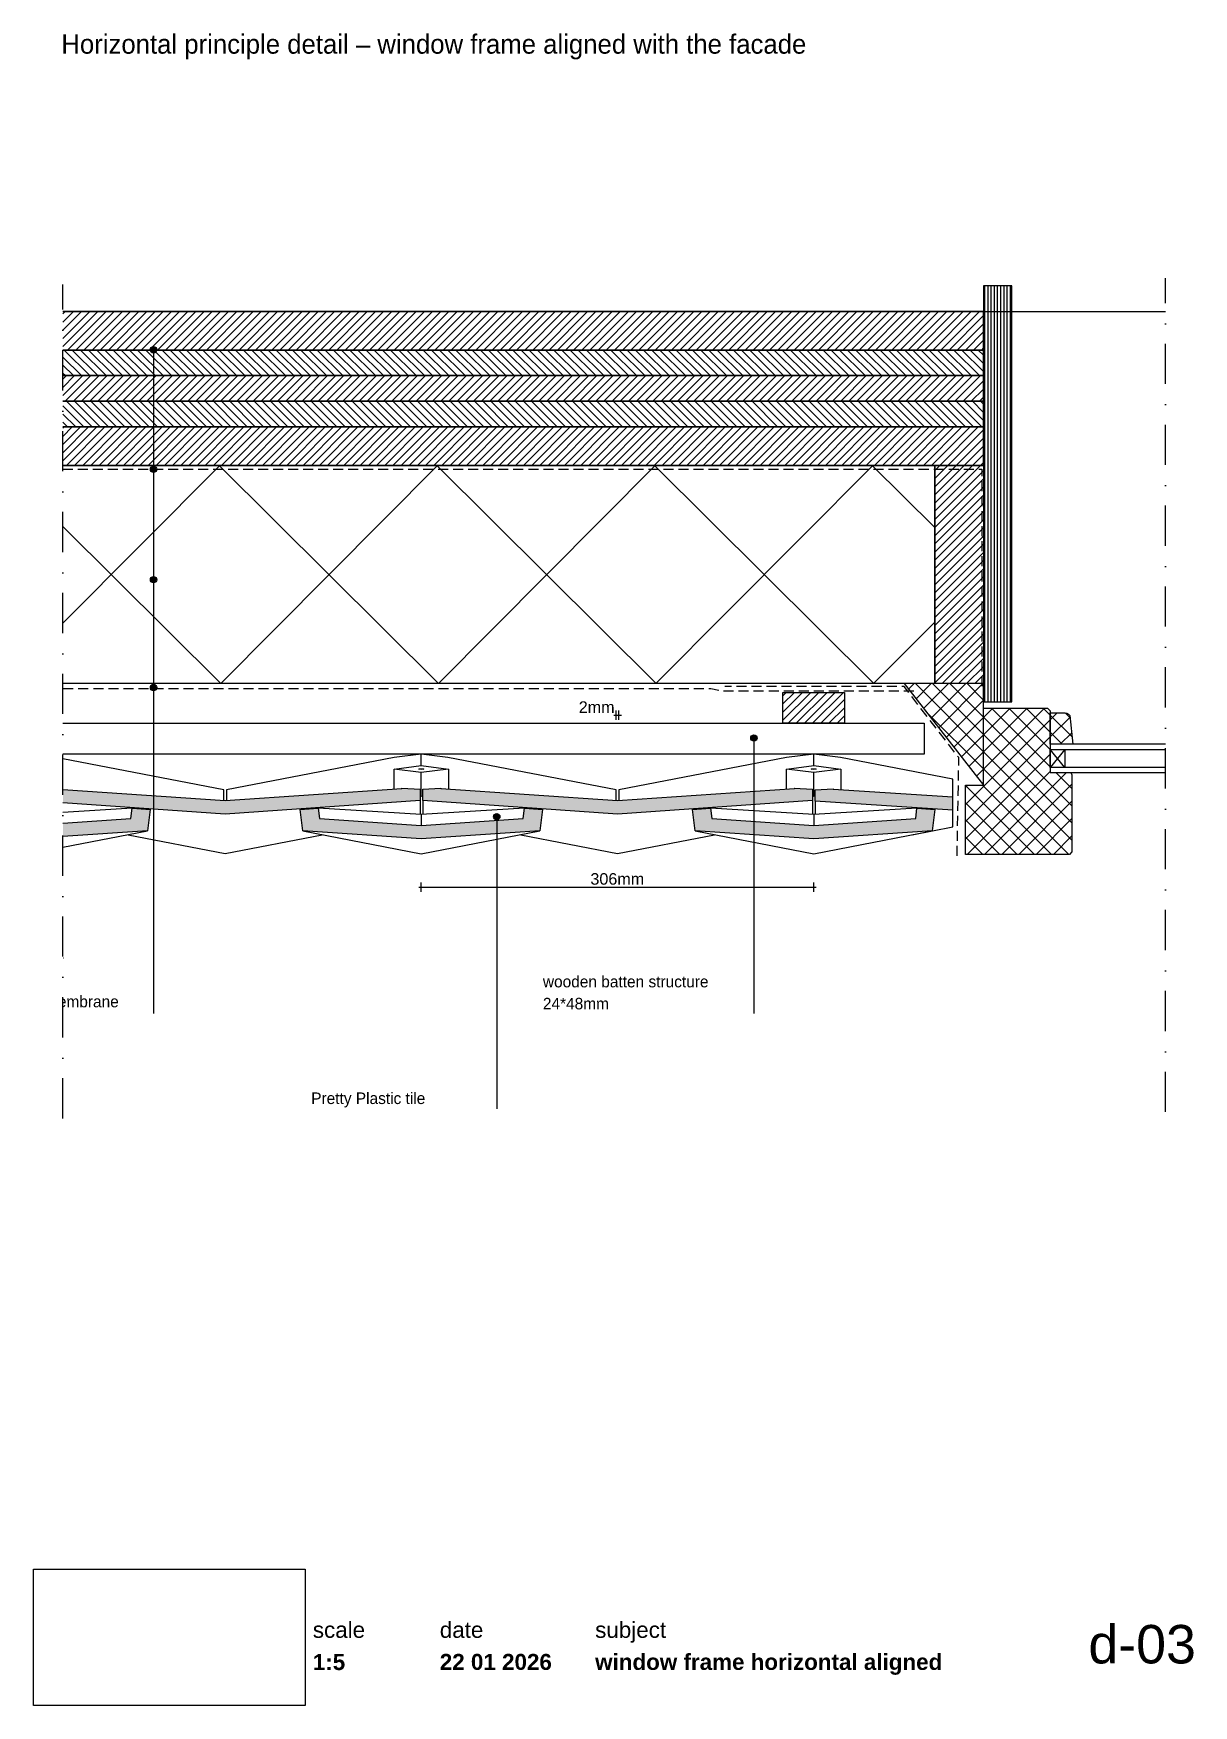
# Paper-space layout 'd-03 window frame horizontal aligned' of a CAD drawing. Header units: millimetres. Extents: x 14 to 195, y 11 to 272.
import ezdxf
from ezdxf.xclip import XClip

# ---------------------------------------------------------------- set-up
doc = ezdxf.new("R2010")
doc.units = ezdxf.units.MM
doc.header["$MEASUREMENT"] = 0
doc.header["$XCLIPFRAME"] = 0
for name, pattern in [('B0302', [12.51, 6.26, -3.125, 0, -3.125]), ('B0701', [2.3412, 1.56, -0.7812]), ('Wipeout_Contour', [1000, 0, -1000])]:
    doc.linetypes.add(name, pattern=pattern)
for name, color, linetype in [('#01', 7, 'Continuous'), ('Dim - 1_50_100', 7, 'Continuous'), ('Info - 1_50_100', 7, 'Continuous'), ('Info - 1_5_10', 7, 'Continuous'), ('Info - Nederlands', 7, 'Continuous')]:
    doc.layers.add(name, color=color, linetype=linetype)
doc.styles.add('GENERATED_STYLE_1', font='HelveticaNeue.ttc')
doc.styles.add('GENERATED_STYLE_2', font='HelveticaNeue.ttc')
doc.styles.add('GENERATED_STYLE_3', font='Helvetica.ttc')
doc.styles.add('GENERATED_STYLE_4', font='')
doc.styles.get('GENERATED_STYLE_4').set_extended_font_data('Work Sans')
picture_1 = doc.add_image_def('image1.png', size_in_pixel=(317, 159))
pattern_1 = [(45, (-1033.831, 474.146), (-1.343503, 1.343503), []), (135, (-1033.831, 474.146), (1.343503, 1.343503), [])]
pattern_2 = [(45, (-1033.8311, 474.1461), (-0.6363961, 0.6363961), [])]
pattern_3 = [(315, (-1033.8311, 474.1461), (0.6363961, 0.6363961), [])]

# ---------------------------------------------------------------- blocks, each defined once
blk = doc.blocks.new('Drawing_1_1', base_point=(-200, 60))
at = {"color": 2, "linetype": 'Continuous', "lineweight": 0}
for s, insert, char_height, attachment_point, style in [('\\A1;{\\pql;\\fHelvetica Neue|b0|i0|c0|p0;\\W1.000000;date}', (77.08, 24.14), 2.5, 1, 'GENERATED_STYLE_1'), ('\\A1;{\\pql;\\fHelvetica Neue|b0|i0|c0|p0;\\W1.000000;subject}', (101.31, 24.14), 2.5, 1, 'GENERATED_STYLE_1'), ('\\A1;{\\pqr;\\fHelvetica Neue|b0|i0|c0|p0;\\W1.000000;d-03}', (195, 23.65), 6, 3, 'GENERATED_STYLE_1'), ('\\A1;{\\pql;\\fHelvetica Neue|b1|i0|c0|p0;\\W1.000000;1:5}', (57.28, 19.12), 2.5, 1, 'GENERATED_STYLE_2'), ('\\A1;{\\pql;\\fHelvetica Neue|b1|i0|c0|p0;\\W1.000000;22 01 2026}', (77.08, 19.14), 2.5, 1, 'GENERATED_STYLE_2'), ('\\A1;{\\pql;\\fHelvetica Neue|b1|i0|c0|p0;\\W1.000000;window frame horizontal aligned}', (101.31, 19.14), 2.5, 1, 'GENERATED_STYLE_2')]:
    blk.add_mtext(s, dxfattribs=dict(at, insert=insert, char_height=char_height, attachment_point=attachment_point, style=style))
at = {"color": 254, "linetype": 'Wipeout_Contour', "lineweight": 0, "ltscale": 174.062972}
blk.add_wipeout([(13.71, 11.09), (56.11, 11.09), (56.11, 32.35), (13.71, 32.35)], dxfattribs=at)
at = {"color": 2, "linetype": 'Continuous', "lineweight": 0, "insert": (57.28, 24.14), "char_height": 2.5, "attachment_point": 1, "style": 'GENERATED_STYLE_1'}
blk.add_mtext('\\A1;{\\pql;\\fHelvetica Neue|b0|i0|c0|p0;\\W1.000000;scale}', dxfattribs=at)
at = {"color": 9, "lineweight": 0}
image = blk.add_image(picture_1, insert=(13.71, 11.09), size_in_units=(42.4, 21.27), dxfattribs=at)
image.set_boundary_path([(-0.5, -0.5), (316.5, 158.5)])
blk = doc.blocks.new('Drawing_2_1', base_point=(-1033.83, 474.15))
at = {"layer": '#01', "linetype": 'Continuous', "lineweight": 0, "true_color": 0x000000}
for points in [[(31.94, 222.45), (31.98, 222.26), (32.09, 222.09), (32.25, 221.99), (32.44, 221.95), (32.64, 221.99), (32.8, 222.09), (32.91, 222.26), (32.94, 222.45), (32.91, 222.64), (32.8, 222.8), (32.64, 222.91), (32.44, 222.95), (32.25, 222.91), (32.09, 222.8), (31.98, 222.64)], [(31.94, 203.81), (31.98, 203.62), (32.09, 203.45), (32.25, 203.35), (32.44, 203.31), (32.64, 203.35), (32.8, 203.45), (32.91, 203.62), (32.94, 203.81), (32.91, 204), (32.8, 204.16), (32.64, 204.27), (32.44, 204.31), (32.25, 204.27), (32.09, 204.16), (31.98, 204)], [(31.94, 186.6), (31.98, 186.4), (32.09, 186.24), (32.25, 186.13), (32.44, 186.1), (32.64, 186.13), (32.8, 186.24), (32.91, 186.4), (32.94, 186.6), (32.91, 186.79), (32.8, 186.95), (32.64, 187.06), (32.44, 187.1), (32.25, 187.06), (32.09, 186.95), (31.98, 186.79)], [(31.94, 169.78), (31.98, 169.59), (32.09, 169.43), (32.25, 169.32), (32.44, 169.28), (32.64, 169.32), (32.8, 169.43), (32.91, 169.59), (32.94, 169.78), (32.91, 169.97), (32.8, 170.13), (32.64, 170.24), (32.44, 170.28), (32.25, 170.24), (32.09, 170.13), (31.98, 169.97)], [(125.57, 161.92), (125.61, 161.73), (125.72, 161.56), (125.88, 161.45), (126.07, 161.42), (126.26, 161.45), (126.43, 161.56), (126.53, 161.73), (126.57, 161.92), (126.53, 162.11), (126.43, 162.27), (126.26, 162.38), (126.07, 162.42), (125.88, 162.38), (125.72, 162.27), (125.61, 162.11)], [(85.46, 149.65), (85.5, 149.46), (85.61, 149.29), (85.77, 149.18), (85.96, 149.15), (86.15, 149.18), (86.31, 149.29), (86.42, 149.46), (86.46, 149.65), (86.42, 149.84), (86.31, 150), (86.15, 150.11), (85.96, 150.15), (85.77, 150.11), (85.61, 150), (85.5, 149.84)]]:
    blk.add_hatch(color=18, dxfattribs=at).paths.add_polyline_path(points)
at = {"layer": '#01', "linetype": 'Continuous', "lineweight": 0, "true_color": 0xe4e7e8}
for points in [[(43.61, 152.16), (18.31, 153.91), (18.31, 151.83), (43.61, 150.07), (74.01, 152.18), (74.01, 153.93), (71.17, 154.12), (71.18, 154.07)], [(104.81, 152.16), (77.24, 154.07), (77.25, 154.12), (74.41, 153.93), (74.41, 152.18), (104.81, 150.07), (135.21, 152.18), (135.21, 153.93), (132.37, 154.12), (132.38, 154.07)], [(138.44, 154.02), (135.61, 153.83), (135.61, 152.08), (157.07, 150.66), (157.07, 152.74), (138.44, 153.97)], [(18.31, 148.66), (18.31, 146.57), (31.48, 147.46), (31.9, 150.79), (29.1, 150.98), (28.9, 149.37)], [(55.31, 150.79), (55.72, 147.46), (74.2, 146.22), (92.68, 147.46), (93.1, 150.79), (90.3, 150.98), (90.1, 149.37), (74.2, 148.3), (58.31, 149.37), (58.11, 150.98)], [(116.51, 150.79), (116.92, 147.46), (135.4, 146.22), (153.88, 147.46), (154.3, 150.79), (151.5, 150.98), (151.3, 149.37), (135.4, 148.3), (119.51, 149.37), (119.31, 150.98)]]:
    blk.add_hatch(color=254, dxfattribs=at).paths.add_polyline_path(points)
at = {"layer": 'Info - 1_50_100', "linetype": 'Continuous', "lineweight": 0, "true_color": 0x000000}
h = blk.add_hatch(dxfattribs=at)
h.set_pattern_fill('325_Houtachtig_plaatmate_E0', color=18, style=0, pattern_type=2)
h.set_pattern_definition([(90, (164.07496, 301.7615), (-0.5, 0), [])])
h.paths.add_polyline_path([(166.27, 232.41), (161.87, 232.41), (161.87, 167.58), (166.27, 167.58)])
h = blk.add_hatch(dxfattribs=at)
h.set_pattern_fill('310_Naaldhout__01__0001', color=18, style=0, pattern_type=2)
h.set_pattern_definition(pattern_2)
h.paths.add_polyline_path([(161.87, 228.41), (18.31, 228.41), (18.31, 222.41), (161.87, 222.41)])
h = blk.add_hatch(dxfattribs=at)
h.set_pattern_fill('310_Naaldhout__02__0001', color=18, style=0, pattern_type=2)
h.set_pattern_definition(pattern_3)
h.paths.add_polyline_path([(161.87, 222.41), (18.31, 222.41), (18.31, 218.41), (161.87, 218.41)])
h = blk.add_hatch(dxfattribs=at)
h.set_pattern_fill('310_Naaldhout__01__0001', color=18, style=0, pattern_type=2)
h.set_pattern_definition(pattern_2)
h.paths.add_polyline_path([(161.87, 218.41), (18.31, 218.41), (18.31, 214.41), (161.87, 214.41)])
h = blk.add_hatch(dxfattribs=at)
h.set_pattern_fill('310_Naaldhout__02__0001', color=18, style=0, pattern_type=2)
h.set_pattern_definition(pattern_3)
h.paths.add_polyline_path([(161.87, 214.41), (18.31, 214.41), (18.31, 210.41), (161.87, 210.41)])
h = blk.add_hatch(dxfattribs=at)
h.set_pattern_fill('310_Naaldhout__01__0001', color=18, style=0, pattern_type=2)
h.set_pattern_definition(pattern_2)
h.paths.add_polyline_path([(161.87, 210.41), (18.31, 210.41), (18.31, 204.41), (161.87, 204.41)])
h = blk.add_hatch(dxfattribs=at)
h.set_pattern_fill('415_Isolatie_ruit_0001', color=18, style=0, pattern_type=2)
h.set_pattern_definition([(135.152, (42.91, 170.407), (16.8807, 16.9703), []), (225.152, (42.91, 170.407), (-17.0605, 16.9703), [])])
h.paths.add_polyline_path([(154.27, 204.41), (18.31, 204.41), (18.31, 170.41), (154.27, 170.41)])
h = blk.add_hatch(dxfattribs=at)
h.set_pattern_fill('310_Naaldhout__01__0001', color=18, style=0, pattern_type=2)
h.set_pattern_definition(pattern_2)
h.paths.add_polyline_path([(161.87, 170.41), (161.87, 204.41), (154.27, 204.41), (154.27, 170.41)])
at = {"layer": 'Info - 1_5_10', "linetype": 'Continuous', "lineweight": 0, "true_color": 0x99a3a6}
h = blk.add_hatch(dxfattribs=at)
h.set_pattern_fill('305_Loofhout__02__0001', color=253, style=0, pattern_type=2)
h.set_pattern_definition(pattern_1)
h.paths.add_polyline_path([(161.87, 170.41), (149.51, 170.41), (161.87, 154.58)])
h = blk.add_hatch(dxfattribs=at)
h.set_pattern_fill('310_Naaldhout__01__0001', color=253, style=0, pattern_type=2)
h.set_pattern_definition(pattern_2)
h.paths.add_polyline_path([(130.6, 164.21), (140.2, 164.21), (140.2, 169.01), (130.6, 169.01)])
h = blk.add_hatch(dxfattribs=at)
h.set_pattern_fill('305_Loofhout__02__0001', color=253, style=0, pattern_type=2)
h.set_pattern_definition(pattern_1)
h.paths.add_polyline_path([(159.07, 154.58), (159.07, 143.78), (175.27, 143.78), (175.67, 144.18), (175.67, 156.18), (175.47, 156.55), (172.27, 156.55), (172.27, 162.78), (172.27, 166.18), (171.87, 166.58), (161.87, 166.58), (161.87, 154.58)])
h = blk.add_hatch(dxfattribs=at)
h.set_pattern_fill('305_Loofhout__02__0001', color=253, style=0, pattern_type=2)
h.set_pattern_definition(pattern_1)
h.paths.add_polyline_path([(172.27, 160.95), (175.81, 160.95), (175.34, 165.44, 0.246914), (174.25, 165.86), (172.27, 165.86)])
at = {"layer": '#01', "color": 9, "linetype": 'Continuous', "lineweight": 0}
for p, q in [((161.87, 228.41), (190.24, 228.41)), ((32.44, 221.95), (32.44, 131.41)), ((32.44, 203.31), (32.44, 118.97)), ((32.44, 186.1), (32.44, 135.79)), ((32.44, 169.28), (32.44, 118.97)), ((74.2, 159.41), (69.96, 158.87)), ((78.35, 158.89), (74.2, 159.41)), ((74.2, 157.62), (74.2, 159.41)), ((126.07, 161.42), (126.07, 118.97)), ((135.4, 159.41), (131.16, 158.87)), ((139.55, 158.89), (135.4, 159.41)), ((135.4, 157.62), (135.4, 159.41)), ((174.54, 157.35), (172.27, 160.15)), ((174.54, 160.15), (172.27, 157.35)), ((43.4, 153.84), (18.31, 158.67)), ((69.96, 158.87), (43.8, 153.84)), ((69.96, 153.99), (69.97, 157.09)), ((69.97, 157.09), (74.2, 157.62)), ((74.2, 156.55), (69.97, 157.09)), ((73.81, 157.09), (73.92, 157.12)), ((73.92, 157.05), (73.81, 157.09)), ((73.92, 157.12), (74.2, 157.14)), ((74.2, 157.03), (73.92, 157.05)), ((74.2, 157.62), (78.44, 157.09)), ((74.2, 157.14), (74.49, 157.12)), ((78.44, 157.09), (74.2, 156.55)), ((74.49, 157.05), (74.2, 157.03)), ((74.2, 152.87), (74.2, 156.55)), ((74.49, 157.12), (74.6, 157.09)), ((74.6, 157.09), (74.49, 157.05)), ((104.6, 153.84), (78.35, 158.89)), ((78.44, 157.09), (78.44, 153.99)), ((131.16, 158.87), (105, 153.84)), ((131.16, 153.93), (131.17, 157.09)), ((131.17, 157.09), (135.4, 157.62)), ((135.4, 156.55), (131.17, 157.09)), ((135.01, 157.09), (135.12, 157.12)), ((135.12, 157.05), (135.01, 157.09)), ((135.12, 157.12), (135.4, 157.14)), ((135.4, 157.03), (135.12, 157.05)), ((135.4, 157.62), (139.64, 157.09)), ((135.4, 157.14), (135.69, 157.12)), ((139.64, 157.09), (135.4, 156.55)), ((135.69, 157.05), (135.4, 157.03)), ((135.4, 152.87), (135.4, 156.55)), ((135.69, 157.12), (135.8, 157.09)), ((135.8, 157.09), (135.69, 157.05)), ((157.07, 155.52), (139.55, 158.89)), ((139.64, 157.09), (139.64, 153.89)), ((43.4, 152.17), (43.4, 153.84)), ((43.8, 153.84), (43.8, 152.15)), ((104.6, 152.17), (104.6, 153.84)), ((105, 153.84), (105, 152.15)), ((157.07, 152.74), (157.07, 155.52)), ((74.01, 152.91), (74.2, 152.87)), ((74.01, 152.18), (74.01, 150.03)), ((74.2, 152.87), (74.41, 152.91)), ((74.41, 152.18), (74.41, 150.03)), ((135.21, 152.91), (135.4, 152.87)), ((135.21, 152.18), (135.21, 150.03)), ((135.4, 152.87), (135.61, 152.91)), ((135.62, 152.09), (135.62, 150.05)), ((157.07, 148.08), (157.07, 152.74)), ((29.1, 150.98), (18.31, 150.33)), ((74.2, 150.01), (58.11, 150.98)), ((90.3, 150.98), (74.2, 150.01)), ((74.2, 150.01), (74.2, 148.3)), ((85.96, 149.15), (85.96, 104.12)), ((135.4, 150.01), (119.31, 150.98)), ((151.5, 150.98), (135.4, 150.01)), ((135.4, 150.01), (135.4, 148.3)), ((18.31, 144.92), (31.48, 147.46)), ((28.5, 146.83), (43.61, 143.93)), ((43.61, 143.93), (58.72, 146.83)), ((55.72, 147.46), (74.2, 143.89)), ((74.2, 143.89), (92.68, 147.46)), ((89.7, 146.83), (104.81, 143.93)), ((104.81, 143.93), (119.92, 146.83)), ((116.92, 147.46), (135.4, 143.89)), ((135.4, 143.89), (153.88, 147.46)), ((150.75, 146.85), (157.07, 148.08))]:
    blk.add_line(p, q, dxfattribs=at)
at = {"layer": '#01', "color": 2, "linetype": 'Continuous', "lineweight": 0}
for p, q in [((18.31, 153.91), (43.61, 152.16)), ((43.61, 152.16), (71.18, 154.07)), ((71.18, 154.07), (71.17, 154.12)), ((71.17, 154.12), (74.01, 153.93)), ((74.01, 153.93), (74.01, 152.18)), ((74.41, 153.93), (77.25, 154.12)), ((74.41, 152.18), (74.41, 153.93)), ((77.25, 154.12), (77.24, 154.07)), ((77.24, 154.07), (104.81, 152.16)), ((104.81, 152.16), (132.38, 154.07)), ((132.38, 154.07), (132.37, 154.12)), ((132.37, 154.12), (135.21, 153.93)), ((135.21, 153.93), (135.21, 152.18)), ((135.61, 153.83), (138.44, 154.02)), ((135.61, 152.08), (135.61, 153.83)), ((138.44, 154.02), (138.44, 153.97)), ((138.44, 153.97), (157.07, 152.74)), ((43.61, 150.07), (18.31, 151.83)), ((74.01, 152.18), (43.61, 150.07)), ((104.81, 150.07), (74.41, 152.18)), ((135.21, 152.18), (104.81, 150.07)), ((157.07, 150.66), (135.61, 152.08)), ((18.31, 148.66), (28.9, 149.37)), ((28.9, 149.37), (29.1, 150.98)), ((29.1, 150.98), (31.9, 150.79)), ((31.9, 150.79), (31.48, 147.46)), ((55.31, 150.79), (58.11, 150.98)), ((55.72, 147.46), (55.31, 150.79)), ((58.11, 150.98), (58.31, 149.37)), ((58.31, 149.37), (74.2, 148.3)), ((74.2, 148.3), (90.1, 149.37)), ((90.1, 149.37), (90.3, 150.98)), ((90.3, 150.98), (93.1, 150.79)), ((93.1, 150.79), (92.68, 147.46)), ((116.51, 150.79), (119.31, 150.98)), ((116.92, 147.46), (116.51, 150.79)), ((119.31, 150.98), (119.51, 149.37)), ((119.51, 149.37), (135.4, 148.3)), ((135.4, 148.3), (151.3, 149.37)), ((151.3, 149.37), (151.5, 150.98)), ((151.5, 150.98), (154.3, 150.79)), ((154.3, 150.79), (153.88, 147.46)), ((31.48, 147.46), (18.31, 146.57)), ((74.2, 146.22), (55.72, 147.46)), ((92.68, 147.46), (74.2, 146.22)), ((135.4, 146.22), (116.92, 147.46)), ((153.88, 147.46), (135.4, 146.22))]:
    blk.add_line(p, q, dxfattribs=at)
at = {"layer": '#01', "color": 2, "linetype": 'B0701', "lineweight": 0, "flags": 128}
for points in [[(18.31, 203.81), (161.61, 203.81), (161.61, 170.02)], [(157.75, 143.57), (158.03, 158.86), (149.5, 169.93), (121.54, 169.93)]]:
    blk.add_lwpolyline(points, dxfattribs=at)
at = {"layer": '#01', "color": 1, "linetype": 'Continuous', "lineweight": 0}
for centre in [(32.44, 222.45), (32.44, 203.81), (32.44, 186.6), (32.44, 169.78), (126.07, 161.92), (85.96, 149.65)]:
    blk.add_circle(centre, 0.5, dxfattribs=at)
at = {"layer": 'Dim - 1_50_100', "color": 1, "linetype": 'Continuous', "lineweight": 0}
for p, q in [((104.2, 165.48), (104.6, 165.48)), ((104.6, 164.73), (104.6, 166.23)), ((104.6, 165.48), (105, 165.48)), ((105, 164.73), (105, 166.23)), ((105, 165.48), (105.4, 165.48)), ((73.8, 138.67), (74.2, 138.67)), ((74.2, 137.92), (74.2, 139.42)), ((74.2, 138.67), (135.4, 138.67)), ((135.4, 137.92), (135.4, 139.42)), ((135.4, 138.67), (135.8, 138.67))]:
    blk.add_line(p, q, dxfattribs=at)
at = {"layer": 'Info - 1_50_100', "color": 9, "linetype": 'Continuous', "lineweight": 0, "flags": 128}
blk.add_lwpolyline([(166.27, 232.41), (161.87, 232.41), (161.87, 167.58), (166.27, 167.58)], close=True, dxfattribs=at)
for points in [[(18.31, 228.41), (161.87, 228.41), (161.87, 222.41), (18.31, 222.41)], [(18.31, 222.41), (161.87, 222.41), (161.87, 218.41), (18.31, 218.41)], [(18.31, 218.41), (161.87, 218.41), (161.87, 214.41), (18.31, 214.41)], [(18.31, 214.41), (161.87, 214.41), (161.87, 210.41), (18.31, 210.41)], [(18.31, 210.41), (161.87, 210.41), (161.87, 204.41), (18.31, 204.41)], [(18.31, 164.21), (152.64, 164.21), (152.64, 159.41), (18.31, 159.41)]]:
    blk.add_lwpolyline(points, dxfattribs=at)
at = {"layer": 'Info - 1_50_100', "color": 4, "linetype": 'Continuous', "lineweight": 0, "flags": 128}
blk.add_lwpolyline([(18.31, 204.41), (161.87, 204.41), (161.87, 228.41), (18.31, 228.41)], dxfattribs=at)
at = {"layer": 'Info - 1_50_100', "color": 1, "linetype": 'Continuous', "lineweight": 0, "flags": 128}
blk.add_lwpolyline([(18.31, 204.41), (154.27, 204.41), (154.27, 170.41), (18.31, 170.41)], dxfattribs=at)
at = {"layer": 'Info - 1_50_100', "color": 2, "linetype": 'Continuous', "lineweight": 0, "flags": 128}
blk.add_lwpolyline([(161.87, 170.41), (154.27, 170.41), (154.27, 204.41), (161.87, 204.41)], close=True, dxfattribs=at)
at = {"layer": 'Info - 1_50_100', "color": 2, "linetype": 'B0701', "lineweight": 0, "flags": 128}
blk.add_lwpolyline([(151, 169.25), (120.88, 169.25), (119.36, 169.58), (18.31, 169.58)], dxfattribs=at)
at = {"layer": 'Info - 1_5_10', "color": 2, "linetype": 'Continuous', "lineweight": 0, "flags": 128}
for points in [[(161.87, 170.41), (149.51, 170.41), (161.87, 154.58)], [(159.07, 154.58), (161.87, 154.58), (161.87, 166.58), (171.87, 166.58), (172.27, 166.18), (172.27, 162.78), (172.27, 156.55), (175.47, 156.55), (175.67, 156.18), (175.67, 144.18), (175.27, 143.78), (159.07, 143.78)]]:
    blk.add_lwpolyline(points, close=True, dxfattribs=at)
at = {"layer": 'Info - 1_5_10', "color": 1, "linetype": 'Continuous', "lineweight": 0, "flags": 128}
for points in [[(130.6, 164.21), (130.6, 169.01), (140.2, 169.01), (140.2, 164.21)], [(172.27, 157.35), (172.27, 160.15), (174.54, 160.15), (174.54, 157.35)]]:
    blk.add_lwpolyline(points, close=True, dxfattribs=at)
at = {"layer": 'Info - 1_5_10', "color": 2, "linetype": 'Continuous', "lineweight": 0, "flags": 128}
blk.add_lwpolyline([(172.27, 160.95), (172.27, 165.86), (174.25, 165.86, -0.246914), (175.34, 165.44), (175.81, 160.95)], format="xyb", close=True, dxfattribs=at)
at = {"layer": 'Info - 1_5_10', "color": 9, "linetype": 'Continuous', "lineweight": 0, "flags": 128}
for points in [[(190.24, 160.95), (172.27, 160.95), (172.27, 160.15), (190.24, 160.15)], [(190.24, 157.35), (172.27, 157.35), (172.27, 156.55), (190.24, 156.55)]]:
    blk.add_lwpolyline(points, dxfattribs=at)
at = {"layer": 'Dim - 1_50_100', "color": 2, "linetype": 'Continuous', "lineweight": 0, "char_height": 1.8, "attachment_point": 7, "style": 'GENERATED_STYLE_3'}
for s, insert, width in [('\\A1;{\\pql;\\fHelvetica|b0|i0|c0|p0;\\W1.000000;2mm}', (98.75, 165.84), 5.6469), ('\\A1;{\\pql;\\fHelvetica|b0|i0|c0|p0;\\W1.000000;306mm}', (100.57, 139.03), 8.4735)]:
    blk.add_mtext(s, dxfattribs=dict(at, insert=insert, width=width))
at = {"layer": 'Info - Nederlands', "color": 2, "linetype": 'Continuous', "lineweight": 0, "char_height": 1.8, "attachment_point": 4, "style": 'GENERATED_STYLE_4'}
for s, insert, line_spacing_factor in [('\\A1;{\\pql;\\fWork Sans|b0|i0|c0|p0;\\W1.000000;wall\\P\\pql;\\fWork Sans|b0|i0|c0|p0;\\W1.000000;vapour barrier\\P\\pql;\\fWork Sans|b0|i0|c0|p0;\\C9;\\H1.000060x;\\W1.000000;insulation\\P\\pql;\\fWork Sans|b0|i0|c0|p0;\\C2;\\H0.999940x;\\W1.000000;waterproof membrane}', (3.47, 125.36), 1.064799), ('\\A1;{\\pql;\\fWork Sans|b0|i0|c0|p0;\\W1.000000;wooden batten structure\\P\\pql;\\fWork Sans|b0|i0|c0|p0;\\W1.000000;24*48mm}', (93.16, 122.22), 1.144272)]:
    blk.add_mtext(s, dxfattribs=dict(at, insert=insert, line_spacing_factor=line_spacing_factor))
at = {"layer": 'Info - Nederlands', "color": 2, "linetype": 'Continuous', "lineweight": 0, "insert": (57.03, 105.49), "char_height": 1.8, "attachment_point": 4, "style": 'GENERATED_STYLE_4'}
blk.add_mtext('\\A1;{\\pql;\\fWork Sans|b0|i0|c0|p0;\\W1.000000;Pretty Plastic tile }', dxfattribs=at)

psp = doc.layouts.new('d-03 window frame horizontal aligned')

# ---------------------------------------------------------------- linework, layer by layer
at = {"layer": '#01', "color": 3, "linetype": 'B0302', "lineweight": 0}
for p, q in [((18.31, 102.63), (18.31, 232.63)), ((190.24, 103.63), (190.24, 233.63))]:
    psp.add_line(p, q, dxfattribs=at)

# ---------------------------------------------------------------- block references
at = {"color": 4, "linetype": 'Continuous', "lineweight": 0}
ref = psp.add_blockref('Drawing_2_1', (-1033.83, 474.15), dxfattribs=at)
XClip(ref).set_block_clipping_path([(18.3118260115, 79.4089153237), (190.2367454483, 238.8672037902)])
ref = psp.add_blockref('Drawing_1_1', (-200, 60), dxfattribs=at)
XClip(ref).set_block_clipping_path([(-287.3178906032, -75.7273941135), (502.7286062445, 56.3449743075)])

# ---------------------------------------------------------------- texts
at = {"layer": 'Info - 1_5_10', "color": 2, "linetype": 'Continuous', "lineweight": 0, "insert": (18.06, 267.7), "char_height": 3, "attachment_point": 7, "style": 'GENERATED_STYLE_4'}
psp.add_mtext('\\A1;{\\pql;\\fWork Sans|b0|i0|c0|p0;\\W1.000000;Horizontal principle detail – window frame aligned with the facade}', dxfattribs=at)

doc.saveas('drawing.dxf')
